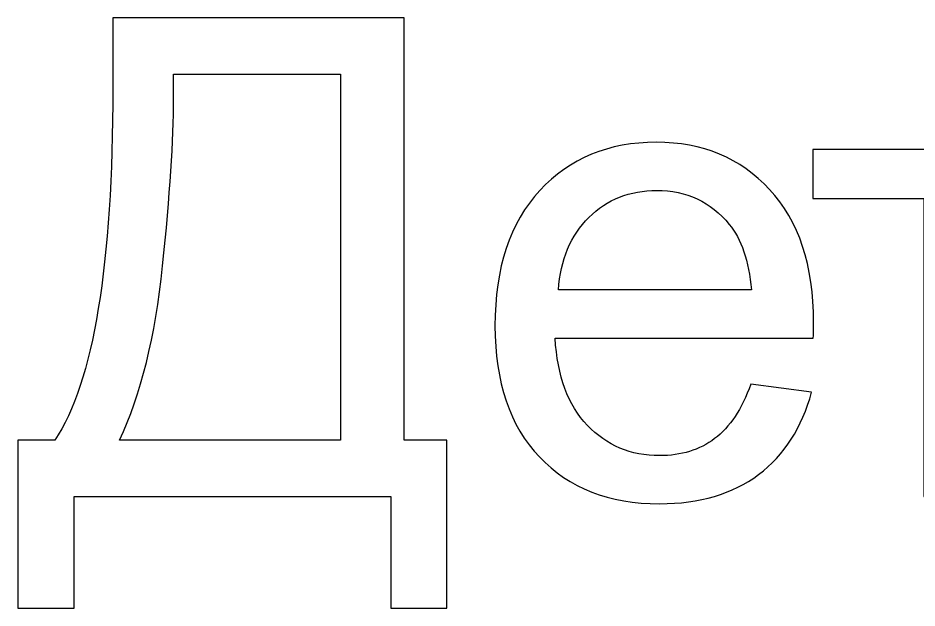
# Model space of a CAD drawing. Header units: centimetres. Extents: x -108 to 55, y -52 to 52.
# Drawn here: x -32.08 to -27.33, y -17.973 to -14.858 of the extents above; entities that cross this region are included whole.
import ezdxf

# ---------------------------------------------------------------- set-up
doc = ezdxf.new("R2010")
doc.units = ezdxf.units.CM
doc.header["$MEASUREMENT"] = 0
doc.layers.add('layer 1', color=7, linetype='Continuous')

msp = doc.modelspace()

# ---------------------------------------------------------------- linework, layer by layer
at = {"layer": 'layer 1', "color": 250}
for points, knots in [([(-31.57872, -14.85758), (-31.57872, -14.85758), (-30.04024, -14.85758), (-30.04024, -14.85758), (-30.04024, -14.85758), (-30.04024, -14.85758), (-30.04024, -17.08767), (-30.04024, -17.08767), (-30.04024, -17.08767), (-30.04024, -17.08767), (-29.81441, -17.08767), (-29.81441, -17.08767), (-29.81441, -17.08767), (-29.81441, -17.08767), (-29.81441, -17.97335), (-29.81441, -17.97335), (-29.81441, -17.97335), (-29.81441, -17.97335), (-30.11081, -17.97335), (-30.11081, -17.97335), (-30.11081, -17.97335), (-30.11081, -17.97335), (-30.11081, -17.38407), (-30.11081, -17.38407), (-30.11081, -17.38407), (-30.11081, -17.38407), (-31.78338, -17.38407), (-31.78338, -17.38407), (-31.78338, -17.38407), (-31.78338, -17.38407), (-31.78338, -17.97335), (-31.78338, -17.97335), (-31.78338, -17.97335), (-31.78338, -17.97335), (-32.07978, -17.97335), (-32.07978, -17.97335), (-32.07978, -17.97335), (-32.07978, -17.97335), (-32.07978, -17.08767), (-32.07978, -17.08767), (-32.07978, -17.08767), (-32.07978, -17.08767), (-31.88571, -17.08767), (-31.88571, -17.08767), (-31.88571, -17.08767), (-31.68105, -16.78068), (-31.57872, -16.16023), (-31.57872, -15.22691), (-31.57872, -15.22691), (-31.57872, -15.22691), (-31.57872, -14.85758), (-31.57872, -14.85758)], [0, 0, 0, 0, 0.0714286, 0.0714286, 0.0714286, 0.0714286, 0.1428571, 0.1428571, 0.1428571, 0.1428571, 0.2142857, 0.2142857, 0.2142857, 0.2142857, 0.2857143, 0.2857143, 0.2857143, 0.2857143, 0.3571429, 0.3571429, 0.3571429, 0.3571429, 0.4285714, 0.4285714, 0.4285714, 0.4285714, 0.5, 0.5, 0.5, 0.5, 0.5714286, 0.5714286, 0.5714286, 0.5714286, 0.6428571, 0.6428571, 0.6428571, 0.6428571, 0.7142857, 0.7142857, 0.7142857, 0.7142857, 0.7857143, 0.7857143, 0.7857143, 0.7857143, 0.8571429, 0.8571429, 0.8571429, 0.8571429, 1, 1, 1, 1]), ([(-30.37546, -15.15398), (-30.37546, -15.15398), (-31.25761, -15.15398), (-31.25761, -15.15398), (-31.25761, -15.15398), (-31.25761, -15.15398), (-31.25761, -15.28336), (-31.25761, -15.28336), (-31.25761, -15.28336), (-31.25761, -15.49861), (-31.27702, -15.79325), (-31.31583, -16.1667), (-31.31583, -16.1667), (-31.35406, -16.54014), (-31.43051, -16.84713), (-31.54343, -17.08767), (-31.54343, -17.08767), (-31.54343, -17.08767), (-30.37546, -17.08767), (-30.37546, -17.08767), (-30.37546, -17.08767), (-30.37546, -17.08767), (-30.37546, -15.15398), (-30.37546, -15.15398)], [0, 0, 0, 0, 0.1428571, 0.1428571, 0.1428571, 0.1428571, 0.2857143, 0.2857143, 0.2857143, 0.2857143, 0.4285714, 0.4285714, 0.4285714, 0.4285714, 0.5714286, 0.5714286, 0.5714286, 0.5714286, 0.7142857, 0.7142857, 0.7142857, 0.7142857, 1, 1, 1, 1]), ([(-28.2083, -16.79126), (-28.2083, -16.79126), (-27.8872, -16.83361), (-27.8872, -16.83361), (-27.8872, -16.83361), (-27.93718, -17.02003), (-28.03069, -17.1653), (-28.16713, -17.26821), (-28.16713, -17.26821), (-28.30357, -17.37113), (-28.47765, -17.42288), (-28.68996, -17.42288), (-28.68996, -17.42288), (-28.95696, -17.42288), (-29.16867, -17.34055), (-29.32511, -17.17588), (-29.32511, -17.17588), (-29.48154, -17.0118), (-29.55976, -16.78068), (-29.55976, -16.48368), (-29.55976, -16.48368), (-29.55976, -16.17669), (-29.48096, -15.93792), (-29.32276, -15.76855), (-29.32276, -15.76855), (-29.16456, -15.59859), (-28.95931, -15.5139), (-28.70701, -15.5139), (-28.70701, -15.5139), (-28.46295, -15.5139), (-28.26358, -15.59682), (-28.10891, -15.76326), (-28.10891, -15.76326), (-27.95424, -15.92969), (-27.87661, -16.16376), (-27.87661, -16.46545), (-27.87661, -16.46545), (-27.87661, -16.48368), (-27.8772, -16.51132), (-27.87837, -16.54779), (-27.87837, -16.54779), (-27.87837, -16.54779), (-29.24219, -16.54779), (-29.24219, -16.54779), (-29.24219, -16.54779), (-29.23042, -16.74833), (-29.17397, -16.90241), (-29.07164, -17.00886), (-29.07164, -17.00886), (-28.96989, -17.11531), (-28.84227, -17.16882), (-28.68996, -17.16882), (-28.68996, -17.16882), (-28.57645, -17.16882), (-28.47942, -17.13883), (-28.39943, -17.07884), (-28.39943, -17.07884), (-28.31886, -17.01886), (-28.25535, -16.923), (-28.2083, -16.79126)], [0, 0, 0, 0, 0.0625, 0.0625, 0.0625, 0.0625, 0.125, 0.125, 0.125, 0.125, 0.1875, 0.1875, 0.1875, 0.1875, 0.25, 0.25, 0.25, 0.25, 0.3125, 0.3125, 0.3125, 0.3125, 0.375, 0.375, 0.375, 0.375, 0.4375, 0.4375, 0.4375, 0.4375, 0.5, 0.5, 0.5, 0.5, 0.5625, 0.5625, 0.5625, 0.5625, 0.625, 0.625, 0.625, 0.625, 0.6875, 0.6875, 0.6875, 0.6875, 0.75, 0.75, 0.75, 0.75, 0.8125, 0.8125, 0.8125, 0.8125, 0.875, 0.875, 0.875, 0.875, 1, 1, 1, 1]), ([(-27.88011, -15.55272), (-27.88011, -15.55272), (-26.39809, -15.55272), (-26.39809, -15.55272), (-26.39809, -15.55272), (-26.39809, -15.55272), (-26.39809, -15.81031), (-26.39809, -15.81031), (-26.39809, -15.81031), (-26.39809, -15.81031), (-26.98384, -15.81031), (-26.98384, -15.81031), (-26.98384, -15.81031), (-26.98384, -15.81031), (-26.98384, -17.38407), (-26.98384, -17.38407), (-26.98384, -17.38407), (-26.98384, -17.38407), (-27.29436, -17.38407), (-27.29436, -17.38407), (-27.29436, -17.38407), (-27.29436, -17.38407), (-27.29436, -15.81031), (-27.29436, -15.81031), (-27.29436, -15.81031), (-27.29436, -15.81031), (-27.88011, -15.81031), (-27.88011, -15.81031), (-27.88011, -15.81031), (-27.88011, -15.81031), (-27.88011, -15.55272), (-27.88011, -15.55272)], [0, 0, 0, 0, 0.1111111, 0.1111111, 0.1111111, 0.1111111, 0.2222222, 0.2222222, 0.2222222, 0.2222222, 0.3333333, 0.3333333, 0.3333333, 0.3333333, 0.4444444, 0.4444444, 0.4444444, 0.4444444, 0.5555556, 0.5555556, 0.5555556, 0.5555556, 0.6666667, 0.6666667, 0.6666667, 0.6666667, 0.7777778, 0.7777778, 0.7777778, 0.7777778, 1, 1, 1, 1]), ([(-29.22454, -16.29373), (-29.22454, -16.29373), (-28.20477, -16.29373), (-28.20477, -16.29373), (-28.20477, -16.29373), (-28.2183, -16.13964), (-28.2577, -16.02438), (-28.3218, -15.94733), (-28.3218, -15.94733), (-28.42002, -15.82795), (-28.54822, -15.76796), (-28.70525, -15.76796), (-28.70525, -15.76796), (-28.84757, -15.76796), (-28.96695, -15.8156), (-29.06399, -15.91087), (-29.06399, -15.91087), (-29.16044, -16.00614), (-29.21396, -16.13376), (-29.22454, -16.29373)], [0, 0, 0, 0, 0.1666667, 0.1666667, 0.1666667, 0.1666667, 0.3333333, 0.3333333, 0.3333333, 0.3333333, 0.5, 0.5, 0.5, 0.5, 0.6666667, 0.6666667, 0.6666667, 0.6666667, 1, 1, 1, 1])]:
    msp.add_open_spline(points, degree=3, knots=knots, dxfattribs=at)

doc.saveas('drawing.dxf')
